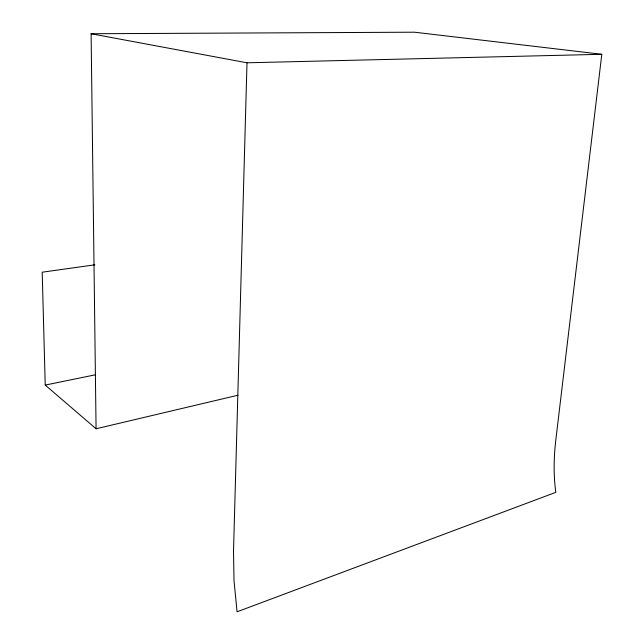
<?xml version="1.0" encoding="UTF-8"?>
<svg xmlns="http://www.w3.org/2000/svg" width="644" height="644" viewBox="0 0 644 644"><rect width="100%" height="100%" fill="white"/><g stroke="black" fill="none" stroke-linecap="round" stroke-linejoin="round"><path stroke-width="0.97" d="M91.102 33.746L246.998 62.798L233.514 551.272L233.997 580.494L237.064 611.8L555.82 492.338C553.413 474.918 553.768 457.208 555.844 439.772L601.802 54.297L414.495 32.2L91.102 33.746L96.077 428.775L237.91 395.239M94.845 264.821L42.198 272.203L45.225 385.08L95.336 374.816M246.998 62.798L601.802 54.297M45.225 385.08L96.077 428.775"/></g></svg>
